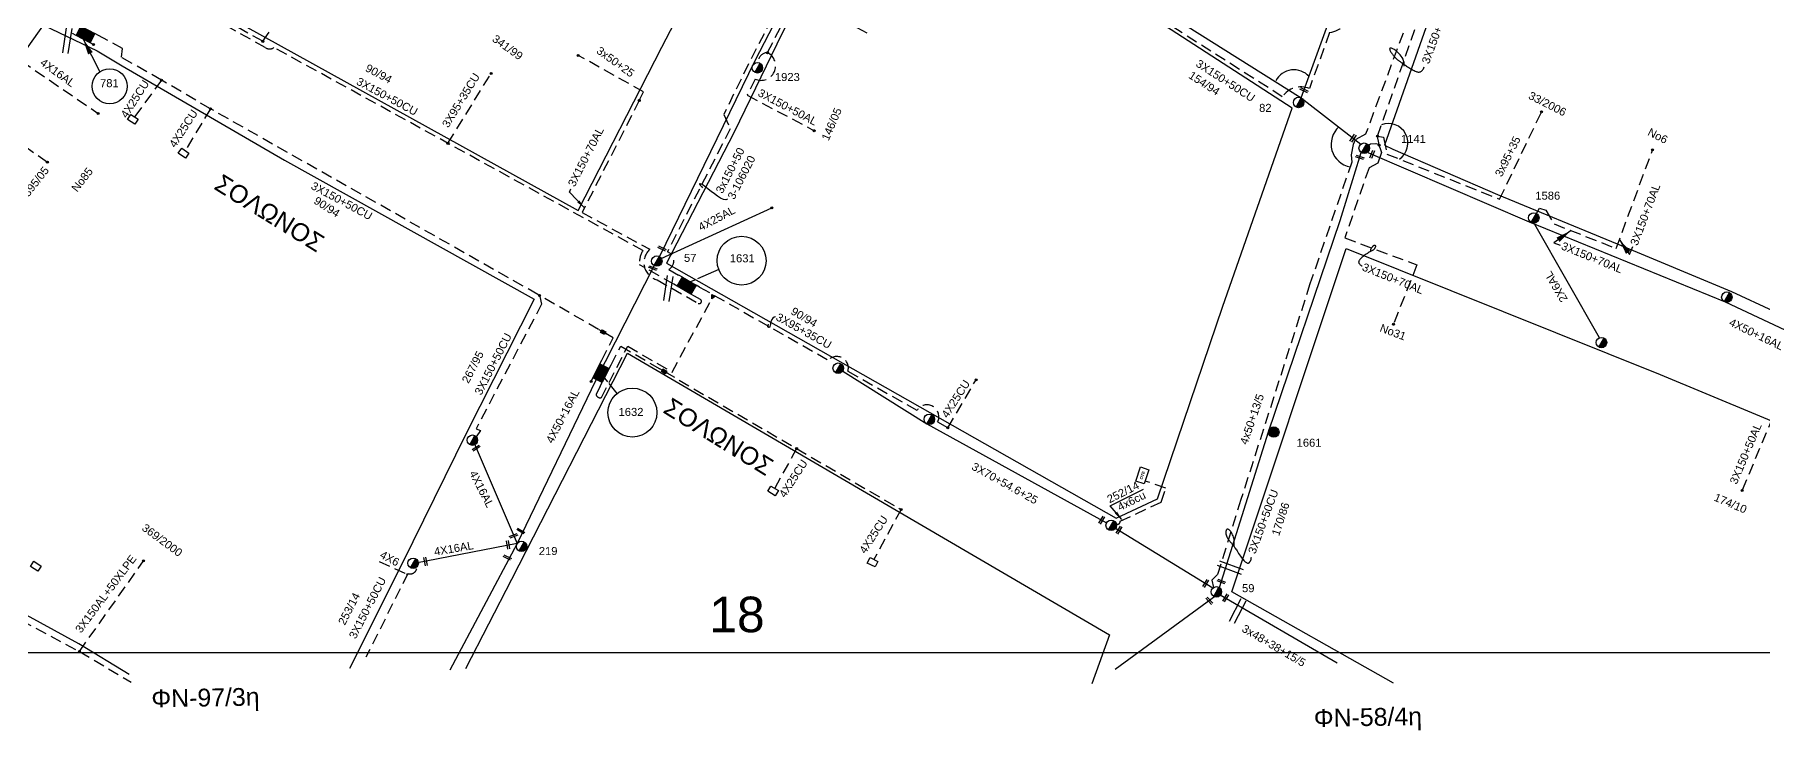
# Model space of a CAD drawing. Header units: millimetres. Extents: x 907 to 2022, y 699 to 1220.
# Drawn here: x 1481.4 to 1675.8, y 698.6 to 776.8 of the extents above; entities that cross this region are included whole.
import ezdxf

# ---------------------------------------------------------------- set-up
doc = ezdxf.new("R2010")
doc.units = ezdxf.units.MM
doc.linetypes.add('DASHED', pattern=[19.05, 12.7, -6.35])
for name, color, linetype in [('Link Box 2 Διευθύνσεων', 7, 'Continuous'), ('Link Box 4 Διευθύνσεων', 7, 'Continuous'), ('Pillar OTE', 7, 'Continuous'), ('Άγνωστα', 7, 'Continuous'), ('Γέφυρες Εναέριου Δικτύου', 7, 'Continuous'), ('Γυμνά εναέρια ΧΤ (3Φ)   4x35AL', 7, 'Continuous'), ('Γυμνά εναέρια ΧΤ (3Φ)   4x50AL', 7, 'Continuous'), ('Γυμνά εναέρια ΧΤ και ΦΟΠ (3Φ)   4x50+16AL', 7, 'Continuous'), ('Επιγραφές - Σχήματα', 7, 'Continuous'), ('Επιτοίχιο Κουτί', 7, 'Continuous'), ('Καλώδια ΧΤ   2x6AL', 7, 'DASHED'), ('Καλώδια ΧΤ   3x150+50AL', 7, 'DASHED'), ('Καλώδια ΧΤ   3x150+50CU', 7, 'DASHED'), ('Καλώδια ΧΤ   3x150+70AL', 7, 'DASHED'), ('Καλώδια ΧΤ   3x150AL+50XLPE', 7, 'DASHED'), ('Καλώδια ΧΤ   3x95+35 CU', 7, 'DASHED'), ('Καλώδια ΧΤ   4x25CU', 7, 'DASHED'), ('Μηχανική τομή', 7, 'Continuous'), ('Στύλος Ξύλινος', 7, 'Continuous'), ('Στύλος Ξύλινος @ 1', 7, 'Continuous'), ('Στύλος ΦΜ', 7, 'Continuous'), ('Στύλος ΦΜ @ 1', 7, 'Continuous'), ('Συνδέσεις', 7, 'Continuous'), ('Τομή', 7, 'Continuous'), ('Υπόβαθρο ΔΕΗ', 7, 'Continuous'), ('Υπόγεια καλώδια Δικτύου ΧΤ και Παρ. ΧΤ - 3X150+70 AL', 7, 'DASHED'), ('Υπόγεια καλώδια Παροχών ΧΤ   4x16AL', 7, 'DASHED'), ('Υπόγεια καλώδια Παροχών ΧΤ   4x25', 7, 'DASHED'), ('Υπόγεια καλώδια Παροχών ΧΤ   4x50AL', 7, 'DASHED'), ('Υπόγεια καλώδια Παροχών ΧΤ   4x6', 7, 'DASHED')]:
    doc.layers.add(name, color=color, linetype=linetype)
doc.styles.get("Standard").update_dxf_attribs({"font": 'arial.ttf'})
doc.linetypes.add('SYN_LINE', pattern='A,0.5,-0.0001,["/\\/\\/\\/",Standard,S=0.1,R=0,X=0,Y=-0.05],-0.25', length=0.7501)
doc.dimstyles.new('ISO-25', dxfattribs={"dimtxt": 2.5, "dimasz": 2.5, "dimexe": 1.25, "dimexo": 0.625, "dimtad": 1, "dimtxsty": 'Standard', "dimcen": 2.5, "dimadec": 0, "dimazin": 0, "dimtfac": 1, "dimtmove": 0, "dimatfit": 3, "dimfxl": 1, "dimarcsym": 0})

# ---------------------------------------------------------------- blocks, each defined once
blk = doc.blocks.new('ΥΠΑΡΧΩΝ ΤΣΙΜΕΝΤΕΝΙΟΣ ΣΤΥΛΟΣ')
at = {"layer": 'Στύλος ΦΜ'}
blk.add_hatch(color=256, dxfattribs=at).paths.add_polyline_path([(-1.29, -2.28, 0.574793), (2.62, 0, 0.268822), (1.3, 2.27)])
blk.add_line((-1.29, -2.28), (1.3, 2.27), dxfattribs=at)
blk.add_circle((0, 0), 2.62, dxfattribs=at)
at = {"layer": 'Στύλος ΦΜ', "flags": 4}
for tag, p in [('ΑΡΙΘΜΟΣ', (-4.68, 8.05)), ('ΤΥΠΟΣ', (-4.91, 3.03))]:
    blk.add_attdef(tag, p, '', height=4, dxfattribs=at)
blk = doc.blocks.new('_ΣΥΝΔΕΣΗ')
at = {"layer": 'Συνδέσεις', "linetype": 'SYN_LINE', "ltscale": 40}
blk.add_hatch(color=256, dxfattribs=at).paths.add_polyline_path([(0.5, -0.01, 1), (-0.5, -0.01, 1)])
at = {"layer": 'Συνδέσεις'}
blk.add_circle((0, -0.01), 0.5, dxfattribs=at)
blk = doc.blocks.new('ΥΠΑΡΧΩΝ ΞΥΛΙΝΟΣ ΣΤΥΛΟΣ')
at = {"layer": 'Στύλος Ξύλινος'}
h = blk.add_hatch(color=256, dxfattribs=at)
h.paths.add_polyline_path([(-2.62, 0, 0.270008), (-1.29, -2.28), (1.3, 2.27, 0.576266)])
h.paths.add_polyline_path([(-1.29, -2.28, 0.574793), (2.62, 0, 0.268822), (1.3, 2.27)])
blk.add_line((-1.29, -2.28), (1.3, 2.27), dxfattribs=at)
blk.add_circle((0, 0), 2.62, dxfattribs=at)
at = {"layer": 'Στύλος Ξύλινος', "flags": 4}
for tag, p in [('ΑΡΙΘΜΟΣ', (-4.91, 8.6)), ('ΤΥΠΟΣ', (-4.85, 3.39))]:
    blk.add_attdef(tag, p, '', height=4, dxfattribs=at)
blk = doc.blocks.new('LINK BOX 4 ΑΝΑΧΩΡΗΣΕΩΝ')
at = {"layer": 'Link Box 4 Διευθύνσεων', "ltscale": 40}
blk.add_hatch(color=256, dxfattribs=at).paths.add_polyline_path([(-3.54, 0), (-3.54, -4.67), (3.54, -4.67), (3.54, 0)])
for p, q in [((-3.54, 0), (-5.33, 0)), ((5.33, 0), (3.54, 0)), ((-3.54, -4.67), (-5.33, -4.67)), ((5.33, -4.67), (3.54, -4.67))]:
    blk.add_line(p, q, dxfattribs=at)
blk.add_lwpolyline([(-3.54, -4.67), (-3.54, 0), (3.54, 0), (3.54, -4.67)], close=True, dxfattribs=at)
blk = doc.blocks.new('ΤΟΜΗ')
at = {"layer": 'Τομή', "ltscale": 40}
for p, q in [((-5.68, 0), (5.68, 0)), ((5.68, -2.33), (-5.68, -2.33))]:
    blk.add_line(p, q, dxfattribs=at)
blk = doc.blocks.new('ΜΗΧΑΝΙΚΗ ΤΟΜΗ')
at = {"layer": 'Μηχανική τομή', "ltscale": 40}
for p, q in [((-1.89, 0.78), (1.89, 0.78)), ((1.89, 0), (-1.89, 0))]:
    blk.add_line(p, q, dxfattribs=at)
blk = doc.blocks.new('ΕΠΙΤΟΙΧΙΟ ΚΟΥΤΙ')
at = {"layer": 'Επιτοίχιο Κουτί', "ltscale": 40}
blk.add_lwpolyline([(-2.06, 1.35), (1.86, 1.35), (1.86, -1.39), (-2.06, -1.39)], close=True, dxfattribs=at)
blk = doc.blocks.new('PILLAR ΟΤΕ')
at = {"layer": 'Pillar OTE', "ltscale": 40}
blk.add_lwpolyline([(-3.31, 2.02), (3.39, 2.02), (3.39, -1.99), (-3.31, -1.99)], close=True, dxfattribs=at)
at = {"layer": 'Pillar OTE', "insert": (-1.81, 0.71), "char_height": 1.3575, "width": 109.961, "attachment_point": 1}
blk.add_mtext('{\\fArial|b1|i0|c161|p34;OTE}', dxfattribs=at)
blk = doc.blocks.new('LINK BOX 2 ΑΝΑΧΩΡΗΣΕΩΝ')
at = {"layer": 'Link Box 2 Διευθύνσεων', "ltscale": 40}
blk.add_hatch(color=256, dxfattribs=at).paths.add_polyline_path([(-2, 1.3), (-2, -1.5), (1.9, -1.5), (1.9, 1.3)])
for p, q in [((-2, -0.1), (-4.3, -0.1)), ((4.1, -0.1), (1.9, -0.1))]:
    blk.add_line(p, q, dxfattribs=at)
blk.add_lwpolyline([(-2, -1.5), (-2, 1.3), (1.9, 1.3), (1.9, -1.5)], close=True, dxfattribs=at)

msp = doc.modelspace()

# ---------------------------------------------------------------- hatches: boundary and pattern name
at = {"layer": 'Pillar OTE', "ltscale": 40}
h = msp.add_hatch(color=256, dxfattribs=at)
h.dxf.hatch_style = 1
h.paths.add_polyline_path([(1557.54, 747.589), (1557.519, 747.075), (1557.932, 747.392)])
h = msp.add_hatch(color=256, dxfattribs=at)
h.dxf.hatch_style = 1
h.paths.add_polyline_path([(1523.339, 716.186), (1523.069, 716.195), (1523.237, 715.979)])

# ---------------------------------------------------------------- linework, layer by layer
msp.add_lwpolyline([(1557.932, 747.392), (1557.519, 747.075), (1557.54, 747.589), (1557.932, 747.392)], dxfattribs=at)
at = {"layer": 'Άγνωστα', "color": 1, "linetype": 'DASHED', "ltscale": 0.1}
msp.add_lwpolyline([(1549.371, 769.383), (1549.857, 770.361), (1542.497, 774.461)], dxfattribs=at)
at = {"layer": 'Άγνωστα', "color": 85, "linetype": 'DASHED', "ltscale": 0.1}
msp.add_lwpolyline([(1473.991, 768.679), (1482.804, 762.467)], dxfattribs=at)
at = {"layer": 'Άγνωστα', "color": 151, "linetype": 'DASHED', "ltscale": 0.1}
msp.add_lwpolyline([(1632.385, 765.391), (1633.069, 765.263), (1633.102, 765.083), (1633.446, 763.363), (1646.107, 758.277), (1650.82, 768.117)], dxfattribs=at)
at = {"layer": 'Άγνωστα', "color": 151}
for points in [[(1631.367, 764.346), (1631.594, 764.513), (1632.181, 764.553), (1632.448, 764.466), (1632.583, 764.379)], [(1614.685, 713.813), (1627.852, 706.147)]]:
    msp.add_lwpolyline(points, dxfattribs=at)
at = {"layer": 'Άγνωστα', "color": 1, "linetype": 'SYN_LINE', "ltscale": 10}
for points in [[(1572.239, 738.969), (1581.689, 733.023), (1581.689, 733.023), (1601.911, 721.89)], [(1602.937, 721.312), (1613.875, 714.575)]]:
    msp.add_lwpolyline(points, dxfattribs=at)
at = {"layer": 'Άγνωστα'}
msp.add_circle((1489.814, 770.993), 1.971, dxfattribs=at)
at = {"layer": 'Γέφυρες Εναέριου Δικτύου', "ltscale": 20}
for centre, radius, start, end in [((1622.979, 770.556), 2.285, 41.69812, 152.62944), ((1629.768, 764.485), 2.605, 131.42948, 259.92715), ((1633.605, 764.606), 2.191, 304.47718, 110.76386)]:
    msp.add_arc(centre, radius, start, end, dxfattribs=at)
at = {"layer": 'Γυμνά εναέρια ΧΤ (3Φ)   4x35AL', "color": 6, "linetype": 'DASHED', "ltscale": 0.1}
msp.add_lwpolyline([(1563.761, 774.654), (1563.784, 774.767), (1567.074, 781.097), (1575.032, 776.98)], dxfattribs=at)
for centre, radius, start, end in [((1563.063, 773.293), 1.639, 245.36131, 63.91063), ((1563.776, 773.746), 1.019, 89.55361, 236.53738)]:
    msp.add_arc(centre, radius, start, end, dxfattribs=at)
at = {"layer": 'Γυμνά εναέρια ΧΤ (3Φ)   4x50AL', "color": 30}
msp.add_lwpolyline([(1623.806, 769.678), (1631.405, 790.66), (1635.442, 801.708)], dxfattribs=at)
at = {"layer": 'Γυμνά εναέρια ΧΤ και ΦΟΠ (3Φ)   4x50+16AL', "color": 6}
for points in [[(1575.374, 798.973), (1562.369, 773.839), (1551.625, 751.843)], [(1551.042, 750.82), (1544.449, 737.856), (1535.647, 719.577), (1528.05, 705.318)]]:
    msp.add_lwpolyline(points, dxfattribs=at)
at = {"layer": 'Γυμνά εναέρια ΧΤ και ΦΟΠ (3Φ)   4x50+16AL', "color": 30}
msp.add_lwpolyline([(1598.083, 785.872), (1623.806, 769.678), (1630.505, 764.469)], dxfattribs=at)
at = {"layer": 'Γυμνά εναέρια ΧΤ και ΦΟΠ (3Φ)   4x50+16AL', "color": 151}
msp.add_lwpolyline([(1631.299, 763.546), (1649.424, 755.754), (1671.477, 746.737), (1697.1, 734.712), (1720.17, 725.61), (1733.308, 720.298), (1748.694, 713.076)], dxfattribs=at)
at = {"layer": 'Επιγραφές - Σχήματα'}
msp.add_lwpolyline([(918.43, 1208.801), (1901.6, 1208.801), (1901.6, 707.265), (918.43, 707.265)], close=True, dxfattribs=at)
at = {"layer": 'Επιγραφές - Σχήματα', "ltscale": 20}
for points in [[(1635.367, 773.23), (1635.387, 773.449), (1635.371, 773.657), (1635.323, 773.853), (1635.25, 774.037), (1635.158, 774.209), (1635.051, 774.367), (1634.936, 774.513), (1634.818, 774.645), (1634.701, 774.763), (1634.588, 774.868), (1634.48, 774.96), (1634.376, 775.04), (1634.278, 775.107), (1634.186, 775.163), (1634.101, 775.208), (1634.025, 775.243), (1633.957, 775.267), (1633.898, 775.282), (1633.849, 775.286), (1633.808, 775.281), (1633.778, 775.265), (1633.758, 775.24), (1633.749, 775.205), (1633.75, 775.161), (1633.762, 775.107), (1633.784, 775.044), (1633.815, 774.975), (1633.853, 774.902), (1633.897, 774.824), (1633.947, 774.745), (1634.001, 774.665), (1634.057, 774.586), (1634.115, 774.51), (1634.175, 774.436), (1634.235, 774.366), (1634.296, 774.299), (1634.357, 774.235), (1634.418, 774.175), (1634.477, 774.118), (1634.536, 774.065), (1634.592, 774.016), (1634.648, 773.97), (1634.703, 773.927), (1634.759, 773.885), (1634.815, 773.844), (1634.872, 773.802), (1634.931, 773.76), (1634.993, 773.715), (1635.057, 773.668), (1635.125, 773.619), (1635.198, 773.566), (1635.276, 773.51), (1635.361, 773.451), (1635.451, 773.388), (1635.55, 773.322), (1635.657, 773.251), (1635.772, 773.177), (1635.894, 773.101), (1636.019, 773.024), (1636.146, 772.949), (1636.272, 772.876), (1636.394, 772.809), (1636.51, 772.748), (1636.617, 772.695), (1636.713, 772.651), (1636.8, 772.618), (1636.878, 772.594), (1636.95, 772.58), (1637.016, 772.575), (1637.078, 772.579), (1637.139, 772.593), (1637.199, 772.614), (1637.26, 772.645), (1637.32, 772.685), (1637.38, 772.735), (1637.439, 772.796), (1637.495, 772.868), (1637.547, 772.954), (1637.595, 773.053), (1637.638, 773.166)], [(1631.674, 752.364), (1631.641, 752.437), (1631.628, 752.51), (1631.631, 752.581), (1631.647, 752.651), (1631.673, 752.718), (1631.706, 752.782), (1631.742, 752.84), (1631.778, 752.893), (1631.813, 752.94), (1631.844, 752.981), (1631.874, 753.016), (1631.901, 753.046), (1631.927, 753.07), (1631.952, 753.09), (1631.976, 753.105), (1631.999, 753.117), (1632.022, 753.125), (1632.044, 753.129), (1632.064, 753.129), (1632.084, 753.125), (1632.101, 753.118), (1632.116, 753.106), (1632.128, 753.089), (1632.137, 753.069), (1632.143, 753.044), (1632.145, 753.015), (1632.144, 752.983), (1632.139, 752.949), (1632.132, 752.913), (1632.122, 752.877), (1632.11, 752.841), (1632.095, 752.805), (1632.079, 752.771), (1632.059, 752.738), (1632.038, 752.706), (1632.013, 752.676), (1631.985, 752.646), (1631.954, 752.618), (1631.919, 752.59), (1631.88, 752.564), (1631.836, 752.537), (1631.788, 752.51), (1631.734, 752.481), (1631.673, 752.448), (1631.604, 752.411), (1631.528, 752.368), (1631.442, 752.317), (1631.345, 752.258), (1631.239, 752.189), (1631.125, 752.113), (1631.008, 752.03), (1630.889, 751.943), (1630.773, 751.855), (1630.664, 751.767), (1630.564, 751.68), (1630.476, 751.598), (1630.405, 751.521), (1630.349, 751.45), (1630.307, 751.383), (1630.279, 751.321), (1630.264, 751.263), (1630.261, 751.208), (1630.269, 751.156), (1630.288, 751.105), (1630.316, 751.057), (1630.352, 751.01), (1630.395, 750.965), (1630.442, 750.922), (1630.493, 750.882), (1630.545, 750.845), (1630.598, 750.811), (1630.65, 750.78)], [(1616.245, 719.225), (1616.269, 719.405), (1616.28, 719.576), (1616.279, 719.737), (1616.268, 719.889), (1616.247, 720.033), (1616.217, 720.169), (1616.18, 720.297), (1616.138, 720.418), (1616.09, 720.532), (1616.038, 720.639), (1615.983, 720.738), (1615.927, 720.828), (1615.87, 720.909), (1615.813, 720.98), (1615.758, 721.041), (1615.705, 721.091), (1615.655, 721.129), (1615.609, 721.156), (1615.566, 721.173), (1615.527, 721.18), (1615.492, 721.178), (1615.46, 721.169), (1615.433, 721.153), (1615.409, 721.13), (1615.39, 721.101), (1615.374, 721.068), (1615.361, 721.031), (1615.352, 720.991), (1615.345, 720.948), (1615.34, 720.904), (1615.337, 720.859), (1615.336, 720.814), (1615.336, 720.769), (1615.337, 720.726), (1615.339, 720.682), (1615.344, 720.639), (1615.351, 720.595), (1615.361, 720.55), (1615.373, 720.504), (1615.389, 720.457), (1615.408, 720.408), (1615.43, 720.357), (1615.457, 720.303), (1615.487, 720.247), (1615.522, 720.187), (1615.562, 720.125), (1615.607, 720.058), (1615.657, 719.987), (1615.711, 719.912), (1615.77, 719.834), (1615.831, 719.755), (1615.894, 719.675), (1615.955, 719.597), (1616.015, 719.521), (1616.072, 719.45), (1616.124, 719.385), (1616.17, 719.326), (1616.212, 719.272), (1616.253, 719.218), (1616.294, 719.161), (1616.338, 719.099), (1616.387, 719.028), (1616.443, 718.944), (1616.509, 718.845), (1616.585, 718.728), (1616.672, 718.597), (1616.765, 718.456), (1616.864, 718.31), (1616.965, 718.165), (1617.067, 718.023), (1617.167, 717.89), (1617.262, 717.771), (1617.352, 717.669), (1617.435, 717.584), (1617.512, 717.515), (1617.583, 717.461), (1617.647, 717.42), (1617.706, 717.39), (1617.758, 717.372), (1617.805, 717.364), (1617.846, 717.363), (1617.882, 717.371), (1617.914, 717.385), (1617.943, 717.405), (1617.97, 717.43), (1617.995, 717.46), (1618.02, 717.494), (1618.046, 717.531), (1618.072, 717.57), (1618.098, 717.612), (1618.124, 717.66), (1618.147, 717.713), (1618.167, 717.774), (1618.183, 717.844), (1618.193, 717.924), (1618.197, 718.016)]]:
    msp.add_lwpolyline(points, dxfattribs=at)
at = {"layer": 'Επιγραφές - Σχήματα', "linetype": 'Continuous'}
for centre in [(1560.873, 751.376), (1548.592, 734.297)]:
    msp.add_circle(centre, 2.75, dxfattribs=at)
at = {"layer": 'Καλώδια ΧΤ   2x6AL', "color": 151, "linetype": 'SYN_LINE', "ltscale": 10}
msp.add_lwpolyline([(1650.047, 755.499), (1657.297, 742.72)], dxfattribs=at)
at = {"layer": 'Καλώδια ΧΤ   3x150+50AL', "color": 6, "ltscale": 0.1}
msp.add_lwpolyline([(1562.38, 771.803), (1561.506, 769.993), (1569.03, 765.994)], dxfattribs=at)
at = {"layer": 'Καλώδια ΧΤ   3x150+50AL', "color": 151, "ltscale": 0.1}
msp.add_lwpolyline([(1684.406, 729.618), (1684.368, 730.333), (1676.824, 733.77), (1673.389, 725.535)], dxfattribs=at)
at = {"layer": 'Καλώδια ΧΤ   3x150+50CU', "color": 27, "ltscale": 0.1}
for points in [[(1644.404, 803.379), (1636.583, 780.543), (1631.048, 765.616), (1629.887, 764.964), (1629.649, 764.457), (1629.425, 763.287), (1629.494, 762.448), (1624.786, 748.753), (1617.027, 724.519), (1614.406, 716.092), (1613.738, 715.446), (1613.938, 714.624)], [(1449.078, 732.768), (1447.38, 729.655), (1448.167, 729.113), (1466.74, 718.685), (1478.134, 711.845), (1486.414, 707.43), (1492.225, 703.979)]]:
    msp.add_lwpolyline(points, dxfattribs=at)
at = {"layer": 'Καλώδια ΧΤ   3x150+50CU', "color": 151, "ltscale": 0.1}
msp.add_lwpolyline([(1632.64, 764.087), (1632.385, 765.391), (1641.627, 791.736), (1645.505, 803.379)], dxfattribs=at)
at = {"layer": 'Καλώδια ΧΤ   3x150+50CU', "color": 30, "linetype": 'Continuous', "ltscale": 0.1}
msp.add_lwpolyline([(1614.603, 714.614), (1620.124, 732.128), (1628.19, 755.896), (1630.553, 763.533)], dxfattribs=at)
at = {"layer": 'Καλώδια ΧΤ   3x150+50CU', "color": 85, "ltscale": 0.1}
msp.add_lwpolyline([(1538.171, 747.358), (1538.385, 746.468), (1531.015, 732.47), (1531.507, 732.283), (1531.038, 731.58)], dxfattribs=at)
at = {"layer": 'Καλώδια ΧΤ   3x150+50CU', "color": 27, "linetype": 'Continuous', "ltscale": 0.1}
msp.add_lwpolyline([(1614.208, 713.667), (1602.888, 705.391)], dxfattribs=at)
at = {"layer": 'Καλώδια ΧΤ   3x150+70AL', "color": 1, "linetype": 'DASHED', "ltscale": 0.1}
msp.add_lwpolyline([(1549.371, 769.383), (1542.926, 756.791), (1550.549, 752.654, 0.5947476), (1551.366, 749.218), (1555.996, 746.573, 0.9560999), (1556.244, 747.007), (1555.567, 747.394)], format="xyb", dxfattribs=at)
at = {"layer": 'Καλώδια ΧΤ   3x150AL+50XLPE', "color": 1, "linetype": 'DASHED', "ltscale": 0.1}
for points in [[(1635.165, 813.146), (1640.773, 811.281), (1638.033, 803.061, -0.3549457), (1636.195, 799.378), (1628.936, 779.794, -0.4424326), (1625.056, 778.238), (1588.103, 801.297), (1587.747, 801.002), (1581.775, 804.728), (1579.311, 799.164), (1577.396, 800.343, 1.2081161), (1575.203, 797.293), (1568.347, 783.823), (1566.886, 783.658), (1561.651, 773.507), (1558.865, 767.805), (1559.586, 766.198), (1552.528, 752.371, -0.6554703), (1552.672, 750.392), (1553.832, 749.729)], [(1544.984, 737.271), (1544.5, 736.321, 0.4382368), (1545.113, 735.986), (1548.064, 741.76), (1553.065, 738.844), (1557.748, 747.5)]]:
    msp.add_lwpolyline(points, format="xyb", dxfattribs=at)
at = {"layer": 'Καλώδια ΧΤ   3x150AL+50XLPE', "color": 6, "linetype": 'DASHED', "ltscale": 0.1}
for points in [[(1635.459, 814.028), (1641.997, 811.852), (1639.063, 802.993, -0.3073484), (1636.999, 798.67), (1629.871, 779.438, -0.262938), (1626.997, 777.022), (1624.723, 770.742, 0.3446356), (1621.677, 769.816), (1598.329, 784.693, -0.4737647), (1596.177, 786.217), (1594.846, 786.989), (1594.564, 788.595), (1593.743, 789.101)], [(1524.372, 716.95, -0.5182809), (1523.338, 716.187), (1518.635, 706.782)]]:
    msp.add_lwpolyline(points, format="xyb", dxfattribs=at)
at = {"layer": 'Καλώδια ΧΤ   3x150AL+50XLPE', "color": 5, "linetype": 'DASHED', "ltscale": 0.1}
msp.add_lwpolyline([(1553.254, 748.716), (1549.392, 750.921, -0.1672902), (1549.776, 752.509), (1508.289, 775.338, -0.3324044), (1507.31, 775.346), (1503.137, 777.665), (1487.654, 786.407), (1481.411, 779.068), (1467.205, 786.793), (1466.981, 787.337), (1463.57, 788.484)], format="xyb", dxfattribs=at)
at = {"layer": 'Καλώδια ΧΤ   3x150AL+50XLPE', "color": 85, "linetype": 'DASHED', "ltscale": 0.1}
msp.add_lwpolyline([(1545.152, 740.175), (1546.432, 742.691), (1537.96, 747.576), (1501.14, 768.463), (1495.641, 771.669), (1491.143, 774.243), (1491.265, 775.22), (1488.541, 776.712)], dxfattribs=at)
at = {"layer": 'Καλώδια ΧΤ   3x150AL+50XLPE', "color": 1, "linetype": 'DASHED', "ltscale": 0.1}
msp.add_lwpolyline([(1546.192, 739.646), (1547.277, 741.778), (1567.048, 730.254), (1578.782, 723.398)], dxfattribs=at)
at = {"layer": 'Καλώδια ΧΤ   3x150AL+50XLPE', "color": 27, "ltscale": 0.1}
msp.add_lwpolyline([(1486.414, 707.43), (1493.627, 717.613)], dxfattribs=at)
at = {"layer": 'Καλώδια ΧΤ   3x95+35 CU', "color": 5, "ltscale": 0.1}
msp.add_lwpolyline([(1527.852, 764.573), (1532.71, 772.439)], dxfattribs=at)
at = {"layer": 'Καλώδια ΧΤ   3x95+35 CU', "color": 1, "linetype": 'DASHED', "ltscale": 0.1}
msp.add_lwpolyline([(1556.146, 748.408), (1570.632, 740.202, -0.7750514), (1572.834, 738.954), (1580.606, 734.548, -0.9477927), (1582.917, 733.238), (1584.076, 732.581)], format="xyb", dxfattribs=at)
at = {"layer": 'Καλώδια ΧΤ   4x25CU', "color": 85, "ltscale": 0.1}
msp.add_lwpolyline([(1507.026, 776.043), (1510.439, 780.905)], dxfattribs=at)
at = {"layer": 'Καλώδια ΧΤ   4x25CU', "color": 5, "ltscale": 0.1}
msp.add_lwpolyline([(1584.076, 732.581), (1587.239, 737.971)], dxfattribs=at)
at = {"layer": 'Καλώδια ΧΤ   4x25CU', "color": 1, "ltscale": 0.1}
for points in [[(1567.061, 730.246), (1564.589, 725.78)], [(1578.806, 723.384), (1575.746, 717.781)]]:
    msp.add_lwpolyline(points, dxfattribs=at)
at = {"layer": 'Υπόβαθρο ΔΕΗ'}
for points in [[(1488.98, 786.709), (1488.98, 786.709), (1488.98, 786.709), (1501.388, 779.764), (1542.486, 757.03), (1542.486, 757.03), (1542.486, 757.03), (1551.89, 775.401), (1558.833, 788.754), (1564.968, 801.715), (1564.423, 803.351)], [(1646.624, 803.379), (1642.49, 790.915), (1633.18, 764.378), (1634.118, 763.902), (1645.864, 758.815), (1659.34, 753.266), (1672.175, 747.898), (1672.175, 747.898), (1672.175, 747.898), (1700.302, 734.863), (1733.882, 721.665), (1741.658, 739.51), (1698.538, 760.517)], [(1602.997, 722.429), (1607.657, 724.597), (1614.982, 746.253), (1622.782, 768.515), (1609.197, 777.33), (1598.141, 784.209), (1593.924, 786.739), (1576.038, 797.832), (1576.038, 797.832), (1576.038, 797.832), (1565.424, 776.978), (1560.036, 765.842), (1552.436, 751.092), (1552.436, 751.092)], [(1492.019, 704.836), (1486.35, 708.273), (1476.097, 713.879), (1462.268, 722.039), (1448.328, 729.825), (1458.533, 744.281), (1470.426, 761.034), (1482.358, 777.87), (1488.405, 774.961), (1491.212, 773.278), (1509.481, 762.673), (1537.562, 747.05), (1529.903, 731.947), (1522.705, 717.336), (1516.789, 705.504)], [(1634.19, 703.856), (1616.012, 714.129), (1628.844, 752.737), (1664.176, 738.591), (1680.459, 731.794), (1680.628, 730.615), (1694.381, 724.92), (1715.317, 716.834), (1729.717, 710.198), (1725.75, 700.717)], [(1552.436, 751.092), (1602.997, 722.429)], [(1555.581, 749.193), (1555.121, 748.993)], [(1558.311, 750.378), (1555.921, 749.34)], [(1529.869, 705.531), (1535.046, 715.562), (1548.034, 740.979), (1548.034, 740.979)], [(1548.034, 740.979), (1602.226, 709.315)], [(1572.486, 739.586), (1572.486, 739.586), (1572.486, 739.586)], [(1545.442, 738.172), (1545.783, 737.752)], [(1545.926, 737.576), (1546.857, 736.431)], [(1602.32, 723.808), (1606.065, 725.699)], [(1602.997, 722.429), (1602.997, 722.429), (1602.997, 722.429)], [(1602.226, 709.315), (1600.275, 703.782)]]:
    msp.add_lwpolyline(points, dxfattribs=at)
for points in [[(1559.284, 758.288), (1558.882, 757.909), (1556.183, 760.299), (1556.066, 759.928), (1556.319, 759.799), (1556.463, 759.556)], [(1564.695, 745.069), (1564.455, 745.093), (1564.079, 744.492), (1564.128, 744.093), (1563.999, 743.801), (1563.847, 743.918), (1563.847, 743.924), (1563.835, 743.947), (1563.794, 743.994), (1563.911, 744.239)]]:
    msp.add_open_spline(points, degree=3, dxfattribs=at)
at = {"layer": 'Υπόγεια καλώδια Δικτύου ΧΤ και Παρ. ΧΤ - 3X150+70 AL', "color": 85, "ltscale": 0.1}
msp.add_lwpolyline([(1507.026, 776.043), (1489.06, 786.091)], dxfattribs=at)
at = {"layer": 'Υπόγεια καλώδια Δικτύου ΧΤ και Παρ. ΧΤ - 3X150+70 AL', "color": 151, "ltscale": 0.1}
for points in [[(1632.64, 764.087), (1632.824, 763.541), (1632.437, 762.347), (1631.427, 761.809), (1628.7, 753.935), (1636.812, 750.903), (1634.17, 744.218)], [(1650.256, 756.676), (1650.587, 757.295), (1651.309, 757.068), (1652.238, 755.5), (1659.216, 752.755), (1663.32, 763.844)]]:
    msp.add_lwpolyline(points, dxfattribs=at)
at = {"layer": 'Υπόγεια καλώδια Παροχών ΧΤ   4x16AL', "color": 85, "ltscale": 0.1}
msp.add_lwpolyline([(1478.296, 774.918), (1488.51, 767.941)], dxfattribs=at)
at = {"layer": 'Υπόγεια καλώδια Παροχών ΧΤ   4x16AL', "color": 6, "linetype": 'SYN_LINE', "ltscale": 10}
for points in [[(1530.799, 730.86), (1535.647, 719.577)], [(1535.647, 719.577), (1524.25, 717.372)]]:
    msp.add_lwpolyline(points, dxfattribs=at)
at = {"layer": 'Υπόγεια καλώδια Παροχών ΧΤ   4x25', "color": 85, "ltscale": 0.1}
for points in [[(1495.641, 771.669), (1492.6, 767.553)], [(1501.14, 768.463), (1498.31, 763.748)]]:
    msp.add_lwpolyline(points, dxfattribs=at)
at = {"layer": 'Υπόγεια καλώδια Παροχών ΧΤ   4x25', "color": 6, "linetype": 'SYN_LINE', "ltscale": 10}
msp.add_lwpolyline([(1551.843, 751.625), (1564.281, 757.314)], dxfattribs=at)
at = {"layer": 'Υπόγεια καλώδια Παροχών ΧΤ   4x6', "color": 1, "linetype": 'DASHED', "ltscale": 0.1}
msp.add_lwpolyline([(1603.007, 721.752, 0.5828281), (1603.437, 722.082), (1608.062, 724.234), (1608.592, 725.804), (1606.272, 726.588)], format="xyb", dxfattribs=at)
at = {"layer": 'Υπόγεια καλώδια Παροχών ΧΤ   4x6', "color": 6, "linetype": 'DASHED', "ltscale": 0.1}
msp.add_lwpolyline([(1523.05, 716.19), (1519.666, 717.741)], dxfattribs=at)

# ---------------------------------------------------------------- block references
at = {"layer": 'Link Box 2 Διευθύνσεων', "xscale": 0.125, "yscale": 0.125, "zscale": 0.125, "rotation": 329.9084755283734}
for p in [(1545.331, 743.339), (1552.164, 738.942)]:
    msp.add_blockref('LINK BOX 2 ΑΝΑΧΩΡΗΣΕΩΝ', p, dxfattribs=at)
at = {"layer": 'Link Box 4 Διευθύνσεων'}
for p, xscale, yscale, zscale, rotation in [((1487.359, 777.327), 0.2500000000000041, 0.2500000000000041, 0.2500000000000041, 332.5076758639099), ((1554.989, 749.068), 0.2499999999999998, 0.2499999999999998, 0.2499999999999998, 330.2685729811774), ((1545.588, 738.459), 0.2499999999999998, 0.2499999999999998, 0.2499999999999998, 243.0326263705812)]:
    msp.add_blockref('LINK BOX 4 ΑΝΑΧΩΡΗΣΕΩΝ', p, dxfattribs=dict(at, xscale=xscale, yscale=yscale, zscale=zscale, rotation=rotation))
at = {"layer": 'Pillar OTE', "xscale": 0.25, "yscale": 0.25, "zscale": 0.25, "rotation": 71.24270363187408}
msp.add_blockref('PILLAR ΟΤΕ', (1605.942, 727.215), dxfattribs=at)
at = {"layer": 'Επιτοίχιο Κουτί'}
for p, xscale, yscale, zscale, rotation in [((1492.434, 767.258), 0.2499999999999965, 0.2499999999999965, 0.2499999999999965, 326.4213274682713), ((1498.137, 763.457), 0.2500000000000316, 0.2500000000000316, 0.2500000000000316, 325.133383087393), ((1564.436, 725.478), 0.2499999999999943, 0.2499999999999943, 0.2499999999999943, 328.9960359214747), ((1481.485, 717.02), 0.2500000000001582, 0.2500000000001582, 0.2500000000001582, 146.6039237695476), ((1575.625, 717.462), 0.2500000000000145, 0.2500000000000145, 0.2500000000000145, 333.7793533626118)]:
    msp.add_blockref('ΕΠΙΤΟΙΧΙΟ ΚΟΥΤΙ', p, dxfattribs=dict(at, xscale=xscale, yscale=yscale, zscale=zscale, rotation=rotation))
at = {"layer": 'Μηχανική τομή'}
for p, xscale, yscale, zscale, rotation in [((1624.071, 770.463), 0.2500000000000026, 0.2500000000000026, 0.2500000000000026, 333.1138401841657), ((1629.708, 765.107), 0.250000000000036, 0.250000000000036, 0.250000000000036, 56.78356853523569), ((1630.359, 762.906), 0.2499999999999959, 0.2499999999999959, 0.2499999999999959, 341.3104446896865), ((1631.885, 763.294), 0.2500000000000366, 0.2500000000000366, 0.2500000000000366, 68.74580583252971), ((1551.885, 752.667), 0.2499999999999814, 0.2499999999999814, 0.2499999999999814, 333.8801530764203), ((1550.854, 750.45), 0.2499999999999883, 0.2499999999999883, 0.2499999999999883, 337.3584771935793), ((1531.072, 730.216), 0.2499999999999704, 0.2499999999999704, 0.2499999999999704, 31.51726789018098), ((1535.991, 720.897), 0.2499999999999888, 0.2499999999999888, 0.2499999999999888, 328.6804024546301), ((1601.454, 722.149), 0.2500000000000234, 0.2500000000000234, 0.2500000000000234, 59.14750325893275), ((1603.396, 721.033), 0.2500000000000234, 0.2500000000000234, 0.2500000000000234, 59.14750325893275), ((1534.497, 719.405), 0.2500000000000547, 0.2500000000000547, 0.2500000000000547, 278.6811494791659), ((1535.257, 720.334), 0.2500000000000077, 0.2500000000000077, 0.2500000000000077, 21.21022185257205), ((1525.235, 717.523), 0.2499999999999608, 0.2499999999999608, 0.2499999999999608, 281.7974978057016), ((1534.475, 717.904), 0.2500000000000109, 0.2500000000000109, 0.2500000000000109, 334.1033705779508), ((1613.143, 715.026), 0.2500000000000234, 0.2500000000000234, 0.2500000000000234, 59.14750325893275), ((1614.789, 715.205), 0.249999999999993, 0.249999999999993, 0.249999999999993, 337.6447254518671), ((1613.394, 713.072), 0.250000000000035, 0.250000000000035, 0.250000000000035, 312.5430226803153), ((1615.391, 713.402), 0.2499999999999574, 0.2499999999999574, 0.2499999999999574, 59.49324250425452)]:
    msp.add_blockref('ΜΗΧΑΝΙΚΗ ΤΟΜΗ', p, dxfattribs=dict(at, xscale=xscale, yscale=yscale, zscale=zscale, rotation=rotation))
at = {"layer": 'Στύλος Ξύλινος @ 1', "ltscale": 40}
ref = msp.add_blockref('ΥΠΑΡΧΩΝ ΞΥΛΙΝΟΣ ΣΤΥΛΟΣ', (1620.721, 732.103), dxfattribs=dict(at, xscale=0.2249999999999091, yscale=0.2249999999999091, zscale=0.2249999999999091))
ref.add_attrib('ΤΥΠΟΣ', '1661', (1623.288, 730.456), dxfattribs={"layer": 'Στύλος Ξύλινος', "height": 0.9, "flags": 4})
at = {"layer": 'Στύλος ΦΜ @ 1', "ltscale": 40}
ref = msp.add_blockref('ΥΠΑΡΧΩΝ ΤΣΙΜΕΝΤΕΝΙΟΣ ΣΤΥΛΟΣ', (1562.651, 773.068), dxfattribs=dict(at, xscale=0.2249999999999091, yscale=0.2249999999999091, zscale=0.2249999999999091))
ref.add_attrib('ΤΥΠΟΣ', '1923', (1564.621, 771.579), dxfattribs={"layer": 'Στύλος ΦΜ', "height": 0.9, "flags": 4})
ref = msp.add_blockref('ΥΠΑΡΧΩΝ ΤΣΙΜΕΝΤΕΝΙΟΣ ΣΤΥΛΟΣ', (1623.513, 769.167), dxfattribs=dict(at, xscale=0.2249999999999091, yscale=0.2249999999999091, zscale=0.2249999999999091))
ref.add_attrib('ΤΥΠΟΣ', '82', (1619.069, 768.11), dxfattribs={"layer": 'Στύλος ΦΜ', "height": 0.9, "flags": 4})
ref = msp.add_blockref('ΥΠΑΡΧΩΝ ΤΣΙΜΕΝΤΕΝΙΟΣ ΣΤΥΛΟΣ', (1630.884, 764.02), dxfattribs=dict(at, xscale=0.2249999999999091, yscale=0.2249999999999091, zscale=0.2249999999999091))
ref.add_attrib('ΤΥΠΟΣ', '1141', (1635.023, 764.613), dxfattribs={"layer": 'Στύλος ΦΜ', "height": 0.9, "flags": 4})
ref = msp.add_blockref('ΥΠΑΡΧΩΝ ΤΣΙΜΕΝΤΕΝΙΟΣ ΣΤΥΛΟΣ', (1649.956, 756.179), dxfattribs=dict(at, xscale=0.2249999999999091, yscale=0.2249999999999091, zscale=0.2249999999999091))
ref.add_attrib('ΤΥΠΟΣ', '1586', (1650.132, 758.238), dxfattribs={"layer": 'Στύλος ΦΜ', "height": 0.9, "flags": 4})
ref = msp.add_blockref('ΥΠΑΡΧΩΝ ΤΣΙΜΕΝΤΕΝΙΟΣ ΣΤΥΛΟΣ', (1551.333, 751.332), dxfattribs=dict(at, xscale=0.2249999999999091, yscale=0.2249999999999091, zscale=0.2249999999999091))
ref.add_attrib('ΤΥΠΟΣ', '57', (1554.394, 751.243), dxfattribs={"layer": 'Στύλος ΦΜ', "height": 0.9, "flags": 4})
at = {"layer": 'Στύλος ΦΜ @ 1', "ltscale": 40, "xscale": 0.2249999999999091, "yscale": 0.2249999999999091, "zscale": 0.2249999999999091}
for p in [(1671.665, 747.276), (1657.568, 742.164), (1571.74, 739.28), (1581.98, 733.535), (1530.599, 731.191), (1602.434, 721.618), (1523.938, 717.348)]:
    msp.add_blockref('ΥΠΑΡΧΩΝ ΤΣΙΜΕΝΤΕΝΙΟΣ ΣΤΥΛΟΣ', p, dxfattribs=at)
at = {"layer": 'Στύλος ΦΜ @ 1', "ltscale": 40}
ref = msp.add_blockref('ΥΠΑΡΧΩΝ ΤΣΙΜΕΝΤΕΝΙΟΣ ΣΤΥΛΟΣ', (1536.134, 719.246), dxfattribs=dict(at, xscale=0.2249999999999091, yscale=0.2249999999999091, zscale=0.2249999999999091))
ref.add_attrib('ΤΥΠΟΣ', '219', (1538.068, 718.273), dxfattribs={"layer": 'Στύλος ΦΜ', "height": 0.9, "flags": 4})
ref = msp.add_blockref('ΥΠΑΡΧΩΝ ΤΣΙΜΕΝΤΕΝΙΟΣ ΣΤΥΛΟΣ', (1614.263, 714.132), dxfattribs=dict(at, xscale=0.2249999999999091, yscale=0.2249999999999091, zscale=0.2249999999999091))
ref.add_attrib('ΤΥΠΟΣ', '59', (1617.149, 714.1), dxfattribs={"layer": 'Στύλος ΦΜ', "height": 0.9, "flags": 4})
at = {"layer": 'Συνδέσεις', "xscale": 0.2249999999999091, "yscale": 0.2249999999999091, "zscale": 0.2249999999999091}
for p in [(1488.002, 775.676), (1507.026, 776.043), (1542.497, 774.461), (1563.784, 774.767), (1532.71, 772.439), (1495.641, 771.669), (1488.51, 767.941), (1501.14, 768.463), (1549.371, 769.383), (1650.82, 768.119), (1569.03, 765.994), (1527.852, 764.573), (1632.385, 765.391), (1632.583, 764.379), (1482.804, 762.467), (1663.32, 763.844), (1564.281, 757.314), (1538.144, 747.47), (1634.17, 744.221), (1543.944, 737.801), (1587.239, 737.971), (1584.076, 732.581), (1567.061, 730.246), (1673.389, 725.535), (1578.806, 723.384), (1493.627, 717.613), (1486.414, 707.43)]:
    msp.add_blockref('_ΣΥΝΔΕΣΗ', p, dxfattribs=at)
at = {"layer": 'Τομή'}
for p, xscale, yscale, zscale, rotation in [((1485.333, 776.082), 0.2499999999999996, 0.2499999999999996, 0.2499999999999996, 261.4097848969014), ((1552.914, 748.2), 0.2499999999999995, 0.2499999999999995, 0.2499999999999995, 261.4097848969014), ((1615.941, 717.132), 0.2499999999998785, 0.2499999999998785, 0.2499999999998785, 339.7015223184956), ((1616.39, 712.107), 0.2499999999999143, 0.2499999999999143, 0.2499999999999143, 62.56086808603754)]:
    msp.add_blockref('ΤΟΜΗ', p, dxfattribs=dict(at, xscale=xscale, yscale=yscale, zscale=zscale, rotation=rotation))

# ---------------------------------------------------------------- texts
at = {"layer": 'Γυμνά εναέρια ΧΤ και ΦΟΠ (3Φ)   4x50+16AL', "color": 7, "char_height": 0.9, "width": 84.18588, "attachment_point": 1}
for insert, rotation in [((1672.217, 744.943), 334.28241), ((1538.818, 731.168), 62.39609)]:
    msp.add_mtext('4X50+16AL', dxfattribs=dict(at, insert=insert, rotation=rotation))
at = {"layer": 'Επιγραφές - Σχήματα', "color": 7, "char_height": 0.9, "width": 13.92422, "attachment_point": 5}
for s, insert, rotation in [('341/99', (1534.56, 775.363), 324.17434), ('3x50+25', (1546.686, 773.728), 324.17434), ('33/2006', (1651.493, 769.008), 333.11397), ('146/05', (1571.004, 766.732), 66.76824), ('No6', (1663.903, 765.408), 332.87326), ('3x95+35', (1647.03, 763.092), 63.56676), ('395/05', (1481.524, 760.274), 51.9069), ('No85', (1486.722, 760.486), 52.11277), ('90/94', (1514.234, 757.414), 327.33092), ('90/94', (1567.903, 745.013), 329.55824), ('No31', (1634.124, 743.333), 339.2977), ('4x50+13/5', (1618.269, 733.552), 71.06802), ('170/86', (1621.49, 722.322), 71.82653), ('174/10', (1672.077, 724.083), 337), ('369/2000', (1495.716, 719.943), 323.54288), ('3x48+38+15/5', (1620.721, 708.083), 329.55824)]:
    msp.add_mtext(s, dxfattribs=dict(at, insert=insert, rotation=rotation))
at = {"layer": 'Επιγραφές - Σχήματα', "color": 7, "insert": (1489.777, 771.33), "char_height": 0.9, "width": 13.92422, "attachment_point": 5}
msp.add_mtext('781', dxfattribs=at)
at = {"layer": 'Επιγραφές - Σχήματα', "linetype": 'Continuous', "char_height": 2, "width": 23.56556, "attachment_point": 1}
for s, insert, rotation in [('ΣΟΛΩΝΟΣ', (1502.466, 761.21), 328.19247), ('ΣΟΛΩΝΟΣ', (1552.969, 736.065), 328.19247), ('ΦΝ-97/3η', (1494.48, 703.137), 1.02002), ('ΦΝ-58/4η', (1625.2, 700.943), 1.02002)]:
    msp.add_mtext(s, dxfattribs=dict(at, insert=insert, rotation=rotation))
at = {"layer": 'Επιγραφές - Σχήματα', "char_height": 0.9, "attachment_point": 1}
for s, insert in [('1631', (1559.547, 752.09)), ('1632', (1547.038, 734.818))]:
    msp.add_mtext_dynamic_manual_height_columns(s, width=10.09091, gutter_width=12.5, heights=[0], dxfattribs=dict(at, insert=insert))
at = {"layer": 'Επιγραφές - Σχήματα', "insert": (1557.248, 713.593), "char_height": 4, "width": 5.04545, "attachment_point": 1}
msp.add_mtext('18', dxfattribs=at)
at = {"layer": 'Καλώδια ΧΤ   2x6AL', "color": 7, "insert": (1653.032, 746.586), "char_height": 0.9, "width": 84.18588, "attachment_point": 1, "rotation": 120.56704}
msp.add_mtext('2X6AL', dxfattribs=at)
at = {"layer": 'Καλώδια ΧΤ   3x150+50AL', "color": 7, "char_height": 0.9, "width": 84.18588, "attachment_point": 1}
for insert, rotation in [((1563.032, 770.756), 332.10858), ((1671.945, 726.5), 67.08055)]:
    msp.add_mtext('3X150+50AL', dxfattribs=dict(at, insert=insert, rotation=rotation))
at = {"layer": 'Καλώδια ΧΤ   3x150+50CU', "color": 7, "char_height": 0.9, "width": 84.18588, "attachment_point": 1}
for s, insert, rotation in [('3X150+50CU', (1637.323, 773.737), 69.73161), ('3X150+50CU', (1612.357, 774.059), 327.04827), ('3X150+50CU', (1517.893, 772.041), 331.59586), ('90/94', (1518.899, 773.545), 331.59586), ('154/94', (1611.537, 772.739), 327.04827), ('3X150+50CU', (1512.785, 760.3), 331.59586), ('3X150+50CU', (1530.797, 736.591), 62.77974), ('267/95', (1529.361, 737.909), 62.77974), ('3X150+50CU', (1617.792, 718.636), 69.73161), ('3X150+50CU', (1516.667, 709.172), 62.77974), ('253/14', (1515.452, 710.722), 62.77974)]:
    msp.add_mtext(s, dxfattribs=dict(at, insert=insert, rotation=rotation))
at = {"layer": 'Καλώδια ΧΤ   3x150AL+50XLPE', "color": 7, "insert": (1489.377, 713.904), "char_height": 0.9, "width": 13.92422, "attachment_point": 5, "rotation": 53.25219}
msp.add_mtext('3X150AL+50XLPE', dxfattribs=at)
at = {"layer": 'Καλώδια ΧΤ   3x95+35 CU', "color": 7, "char_height": 0.9, "width": 84.18588, "attachment_point": 1}
for s, insert, rotation in [('3X95+35CU', (1527.121, 766.718), 58.43914), ('3X95+35CU', (1565.08, 745.542), 331.01939), ('3X70+54.6+25', (1587.088, 728.732), 331.01939)]:
    msp.add_mtext(s, dxfattribs=dict(at, insert=insert, rotation=rotation))
at = {"layer": 'Καλώδια ΧΤ   4x25CU', "color": 7, "char_height": 0.9, "width": 84.18588, "attachment_point": 1, "rotation": 57.10594}
for insert in [(1490.976, 767.81), (1496.431, 764.493), (1583.28, 734.087), (1565.012, 725.131), (1574.038, 718.83)]:
    msp.add_mtext('4X25CU', dxfattribs=dict(at, insert=insert))
at = {"layer": 'Υπόγεια καλώδια Δικτύου ΧΤ και Παρ. ΧΤ - 3X150+70 AL', "color": 7, "char_height": 0.9, "width": 84.18588, "attachment_point": 1}
for s, insert, rotation in [('3X150+70AL', (1541.294, 760.017), 62.87197), ('3x150+50', (1557.915, 759.256), 62.87197), ('3-106020', (1559.243, 758.579), 62.87197), ('3X150+70AL', (1660.767, 753.314), 69.10628), ('3X150+70AL', (1653.294, 753.52), 337.90392), ('3X150+70AL', (1630.902, 751.15), 338.06563)]:
    msp.add_mtext(s, dxfattribs=dict(at, insert=insert, rotation=rotation))
at = {"layer": 'Υπόγεια καλώδια Παροχών ΧΤ   4x16AL', "color": 7, "char_height": 0.9, "width": 84.18588, "attachment_point": 1}
for s, insert, rotation in [('4X16AL', (1482.421, 774.194), 324.12885), ('4X16AL', (1531.018, 727.891), 297.18246), ('4X16AL', (1526.218, 719.077), 9.75043), ('4X6', (1520.53, 718.818), 331.93779)]:
    msp.add_mtext(s, dxfattribs=dict(at, insert=insert, rotation=rotation))
at = {"layer": 'Υπόγεια καλώδια Παροχών ΧΤ   4x25', "color": 7, "insert": (1555.882, 755.474), "char_height": 0.9, "width": 84.18588, "attachment_point": 1, "rotation": 27.88201}
msp.add_mtext('4X25AL', dxfattribs=at)
at = {"layer": 'Υπόγεια καλώδια Παροχών ΧΤ   4x50AL', "color": 7, "ltscale": 0.2, "char_height": 0.9, "attachment_point": 1, "rotation": 26.84865}
for s, insert in [('252/14', (1601.849, 724.88)), ('4x6cu', (1603.024, 724.002))]:
    msp.add_mtext_dynamic_manual_height_columns(s, width=1.8, gutter_width=12.5, heights=[0.118], dxfattribs=dict(at, insert=insert))

# ---------------------------------------------------------------- leaders
at = {"layer": 'Επιγραφές - Σχήματα', "ltscale": 20}
for points, override in [([(1486.82, 776.291), (1488.713, 772.628)], {"dimasz": 1.8, "dimgap": 0.625, "dimtad": 0}), ([(1543.196, 757.319), (1541.516, 759.091), (1541.66, 759.462)], {"dimasz": 1, "dimgap": 0.625, "dimtad": 0}), ([(1654.148, 754.771), (1652.212, 753.397), (1652.908, 753.138)], {"dimasz": 1.8, "dimgap": 0.625, "dimtad": 0}), ([(1659.542, 753.785), (1660.728, 752.069), (1661.087, 752.974)], {"dimasz": 1.8, "dimgap": 0.625, "dimtad": 0})]:
    msp.add_leader(points, dimstyle='ISO-25', override=override, dxfattribs=at)
at = {"layer": 'Επιγραφές - Σχήματα', "ltscale": 40}
msp.add_leader([(1603.621, 722.276), (1602.32, 723.808)], dimstyle='ISO-25', override={"dimasz": 1, "dimtad": 0}, dxfattribs=at)

doc.saveas('drawing.dxf')
